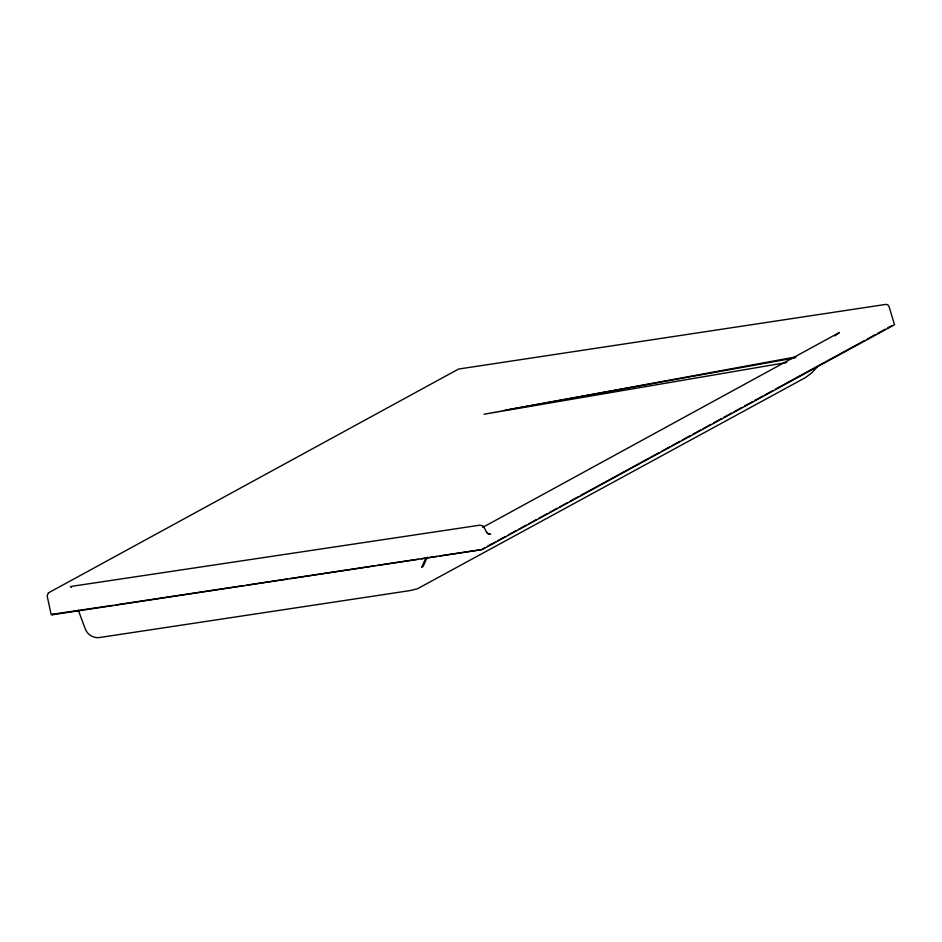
<?xml version="1.0" encoding="UTF-8"?>
<svg xmlns="http://www.w3.org/2000/svg" width="942" height="942" viewBox="0 0 942 942"><rect width="100%" height="100%" fill="white"/><g stroke="black" fill="none" stroke-linecap="round" stroke-linejoin="round"><path stroke-width="1.41" d="M48.466 592.848L458.554 369.052L885.845 304.396L887.647 304.725L888.977 306.338L894.523 324.719L482.092 549.61L52.093 614.82L51.186 614.726L47.159 595.874L48.313 592.942M425.902 557.982L421.604 567.296L423.076 566.483L427.303 557.228M817.02 367.074L812.075 372.596L805.457 377.589L417.506 588.738L410.076 590.587L99.616 637.51C93.658 638.429 87.524 634.767 85.381 629.15L78.292 610.239M834.871 335.929L839.416 332.479L482.693 527.39M53.105 614.137L112.969 605.329M484.824 547.773L481.845 549.41M487.403 546.36L495.162 542.133M497.741 540.72L505.489 536.493M508.079 535.08L515.827 530.852M518.406 529.439L526.154 525.212M528.745 523.799L536.493 519.572M539.071 518.159L546.819 513.932M549.41 512.519L557.158 508.291M559.736 506.878L567.496 502.651M570.075 501.238L577.823 497.011M580.413 495.61L659.2 452.596M661.79 451.194L669.538 446.967M672.117 445.554L679.865 441.327M682.455 439.914L690.203 435.687M692.782 434.274L700.53 430.047M703.121 428.634L710.869 424.406M713.447 422.993L721.207 418.766M723.786 417.353L731.534 413.126M734.124 411.713L741.872 407.486M744.451 406.073L752.199 401.845M754.789 400.432L762.537 396.205M765.116 394.792L772.864 390.565M775.454 389.152L864.579 340.509M867.158 339.096L874.918 334.869M877.497 333.468L885.244 329.229M887.823 327.828L891.709 325.708M481.15 549.657L440.114 555.874M796.214 356.853L484.047 414.256L786.676 362.517M505.336 410.147L794.907 357.901M115.866 604.882L243.825 585.547M246.733 585.112L287.451 578.953M290.348 578.518L374.692 565.765M377.589 565.33L418.307 559.171M421.215 558.736L437.206 556.322M489.298 534.326L490.594 534.196L488.286 533.867L488.827 534.22L486.402 532.089L487.567 533.302M71.486 587.337L70.367 586.536L479.831 525.177L483.234 525.989L486.743 532.454M52.94 614.372L52.057 614.549L52.999 614.384"/></g></svg>
